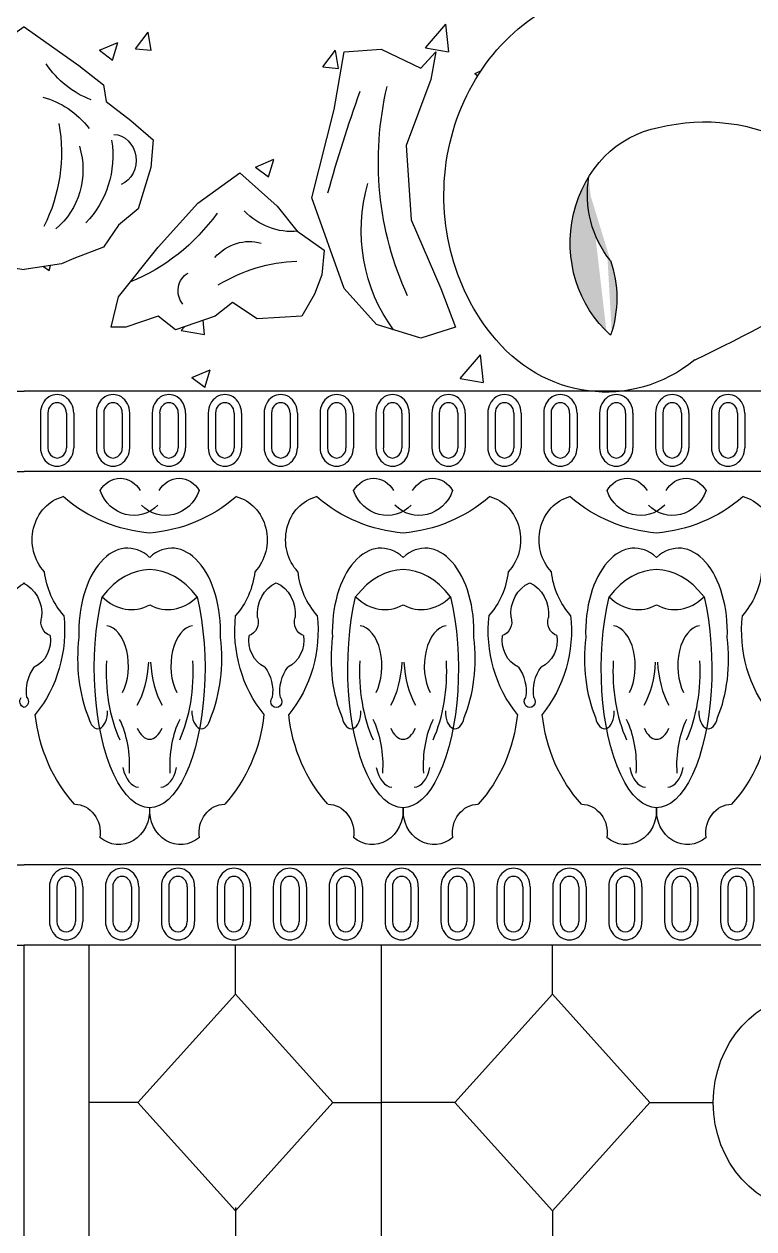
# Model space of a CAD drawing. Header units: millimetres. Extents: x 2621 to 26934, y 11979 to 27988.
# Drawn here: x 18053.1 to 18310.6, y 13881.3 to 14306.2 of the extents above; entities that cross this region are included whole.
import ezdxf

# ---------------------------------------------------------------- set-up
doc = ezdxf.new("R2010")
doc.units = ezdxf.units.MM

# ---------------------------------------------------------------- blocks, each defined once
blk = doc.blocks.new('A$C0DFF4785')
h = blk.add_hatch(color=256)
edge = h.paths.add_edge_path()
edge.add_ellipse((1328.74, 2250.36), major_axis=(0, 41.23), ratio=0.9, start_angle=55.3121, end_angle=142.0015, ccw=False)
edge.add_ellipse((1328.58, 2267.39), major_axis=(0, 34.33), ratio=0.9, start_angle=79.205, end_angle=132.4935)
edge.add_ellipse((1275.27, 2230.9), major_axis=(0, 36.44), ratio=0.9, start_angle=249.057, end_angle=291.4197, ccw=False)
for p, q in [((1098.98, 2326.58), (1079.68, 2312.94)), ((1098.98, 2326.58), (1118.29, 2312.94)), ((1138.28, 2318.88), (1142.73, 2324.76)), ((1143.82, 2318.31), (1142.76, 2324.73)), ((1240.55, 2319.24), (1247.73, 2327.55)), ((1248.78, 2317.8), (1247.76, 2327.52)), ((1125.6, 2318.34), (1132.05, 2321.09)), ((1130.21, 2314.87), (1132.08, 2321.06)), ((1125.6, 2318.34), (1130.18, 2314.9)), ((1138.28, 2318.88), (1143.79, 2318.34)), ((1204.36, 2312.45), (1208.8, 2318.33)), ((1208.37, 2297.4), (1211.87, 2317.79)), ((1209.89, 2311.89), (1208.83, 2318.3)), ((1211.87, 2317.79), (1224.99, 2318.76)), ((1224.99, 2318.76), (1238.98, 2311.97)), ((1238.98, 2311.97), (1244.23, 2317.79)), ((1240.55, 2319.24), (1248.74, 2317.83)), ((1244.23, 2317.79), (1242.48, 2308.08)), ((1118.29, 2312.94), (1127.04, 2306.14)), ((1204.36, 2312.45), (1209.86, 2311.92)), ((1242.48, 2308.08), (1233.73, 2284.78)), ((1257.99, 2310.14), (1260.13, 2311.05)), ((1257.99, 2310.14), (1259.03, 2309.36)), ((1127.04, 2306.14), (1127.91, 2300.31)), ((1127.91, 2300.31), (1136.66, 2293.52)), ((1200.5, 2266.33), (1208.37, 2297.4)), ((1136.66, 2293.52), (1144.53, 2286.72)), ((1144.53, 2286.72), (1143.65, 2277.01)), ((1233.73, 2284.78), (1235.48, 2258.56)), ((1180.59, 2277.13), (1187.04, 2279.88)), ((1185.2, 2273.66), (1187.07, 2279.85)), ((1143.65, 2277.01), (1139.28, 2262.44)), ((1160.27, 2264.38), (1175.14, 2275.07)), ((1175.14, 2275.07), (1188.26, 2263.41)), ((1180.59, 2277.13), (1185.17, 2273.69)), ((1211.87, 2234.28), (1200.5, 2266.33)), ((1139.28, 2262.44), (1132.29, 2256.62)), ((1146.28, 2248.85), (1160.27, 2264.38)), ((1188.26, 2263.41), (1195.25, 2254.67)), ((1132.29, 2256.62), (1127.04, 2248.85)), ((1235.48, 2258.56), (1245.97, 2234.28)), ((1195.25, 2254.67), (1204.87, 2247.88)), ((1127.04, 2248.85), (1116.54, 2244.96)), ((1132.29, 2231.37), (1146.28, 2248.85)), ((1204.87, 2247.88), (1204, 2239.14)), ((1116.54, 2244.96), (1112.17, 2243.02)), ((1085.8, 2243.02), (1098.98, 2241.08)), ((1112.17, 2243.02), (1098.98, 2241.08)), ((1105.88, 2242.09), (1107.77, 2240.68)), ((1107.8, 2240.65), (1108.34, 2242.46)), ((1204, 2239.14), (1201.37, 2232.34)), ((1129.66, 2220.69), (1132.29, 2231.37)), ((1201.37, 2232.34), (1197, 2224.57)), ((1223.24, 2221.66), (1211.87, 2234.28)), ((1245.97, 2234.28), (1251.22, 2220.69)), ((1172.51, 2229.43), (1166.39, 2224.57)), ((1181.26, 2223.6), (1172.51, 2229.43)), ((1146.28, 2224.57), (1134.91, 2220.69)), ((1152.4, 2219.71), (1146.28, 2224.57)), ((1166.39, 2224.57), (1152.4, 2219.71)), ((1162.68, 2218.09), (1162.15, 2223.1)), ((1197, 2224.57), (1181.26, 2223.6)), ((1134.91, 2220.69), (1129.66, 2220.69)), ((1154.45, 2219.54), (1155.55, 2220.81)), ((1154.45, 2219.54), (1162.65, 2218.12)), ((1238.98, 2216.8), (1223.24, 2221.66)), ((1251.22, 2220.69), (1238.98, 2216.8)), ((1252.76, 2202.59), (1259.94, 2210.9)), ((1260.99, 2201.15), (1259.97, 2210.87)), ((1158.17, 2202.91), (1164.62, 2205.66)), ((1162.79, 2199.44), (1164.65, 2205.63)), ((1158.17, 2202.91), (1162.76, 2199.47)), ((1252.76, 2202.59), (1260.96, 2201.18)), ((70.66, 2198.15), (1098.98, 2198.15)), ((2127.31, 2198.15), (1098.98, 2198.15)), ((1104.76, 2190.41), (1104.76, 2178.18)), ((1107.36, 2190.41), (1107.36, 2178.18)), ((1113.9, 2190.41), (1113.9, 2178.18)), ((1116.5, 2190.41), (1116.5, 2178.18)), ((1124.49, 2190.41), (1124.49, 2178.18)), ((1127.08, 2190.41), (1127.08, 2178.18)), ((1133.63, 2190.41), (1133.63, 2178.18)), ((1136.22, 2190.41), (1136.22, 2178.18)), ((1144.21, 2190.41), (1144.21, 2178.18)), ((1146.81, 2190.41), (1146.81, 2178.18)), ((1153.35, 2190.41), (1153.35, 2178.18)), ((1155.95, 2190.41), (1155.95, 2178.18)), ((1163.94, 2190.41), (1163.94, 2178.18)), ((1166.54, 2190.41), (1166.54, 2178.18)), ((1173.08, 2190.41), (1173.08, 2178.18)), ((1175.67, 2190.41), (1175.67, 2178.18)), ((1183.67, 2190.41), (1183.67, 2178.18)), ((1186.26, 2190.41), (1186.26, 2178.18)), ((1192.81, 2190.41), (1192.81, 2178.18)), ((1195.4, 2190.41), (1195.4, 2178.18)), ((1203.39, 2190.41), (1203.39, 2178.18)), ((1205.99, 2190.41), (1205.99, 2178.18)), ((1212.53, 2190.41), (1212.53, 2178.18)), ((1215.13, 2190.41), (1215.13, 2178.18)), ((1223.12, 2190.41), (1223.12, 2178.18)), ((1225.71, 2190.41), (1225.71, 2178.18)), ((1232.26, 2190.41), (1232.26, 2178.18)), ((1234.85, 2190.41), (1234.85, 2178.18)), ((1242.84, 2190.41), (1242.84, 2178.18)), ((1245.44, 2190.41), (1245.44, 2178.18)), ((1251.98, 2190.41), (1251.98, 2178.18)), ((1254.58, 2190.41), (1254.58, 2178.18)), ((1262.57, 2190.41), (1262.57, 2178.18)), ((1265.16, 2190.41), (1265.16, 2178.18)), ((1271.71, 2190.41), (1271.71, 2178.18)), ((1274.3, 2190.41), (1274.3, 2178.18)), ((1282.29, 2190.41), (1282.29, 2178.18)), ((1284.89, 2190.41), (1284.89, 2178.18)), ((1291.43, 2190.41), (1291.43, 2178.18)), ((1294.03, 2190.41), (1294.03, 2178.18)), ((1302.02, 2190.41), (1302.02, 2178.18)), ((1304.61, 2190.41), (1304.61, 2178.18)), ((1311.16, 2190.41), (1311.16, 2178.18)), ((1313.75, 2190.41), (1313.75, 2178.18)), ((1321.75, 2190.41), (1321.75, 2178.18)), ((1324.34, 2190.41), (1324.34, 2178.18)), ((1330.89, 2190.41), (1330.89, 2178.18)), ((1333.48, 2190.41), (1333.48, 2178.18)), ((1341.47, 2190.41), (1341.47, 2178.18)), ((1344.07, 2190.41), (1344.07, 2178.18)), ((1350.61, 2190.41), (1350.61, 2178.18)), ((1353.21, 2190.41), (1353.21, 2178.18)), ((70.66, 2169.81), (1098.98, 2169.81)), ((2127.31, 2169.81), (1098.98, 2169.81)), ((-11.44, 2031.09), (1098.98, 2031.09)), ((2209.41, 2031.09), (1098.98, 2031.09)), ((1107.96, 2023.35), (1107.96, 2011.11)), ((1110.55, 2023.35), (1110.55, 2011.11)), ((1117.1, 2023.35), (1117.1, 2011.11)), ((1119.69, 2023.35), (1119.69, 2011.11)), ((1127.68, 2023.35), (1127.68, 2011.11)), ((1130.28, 2023.35), (1130.28, 2011.11)), ((1136.82, 2023.35), (1136.82, 2011.11)), ((1139.42, 2023.35), (1139.42, 2011.11)), ((1147.41, 2023.35), (1147.41, 2011.11)), ((1150, 2023.35), (1150, 2011.11)), ((1156.55, 2023.35), (1156.55, 2011.11)), ((1159.14, 2023.35), (1159.14, 2011.11)), ((1167.13, 2023.35), (1167.13, 2011.11)), ((1169.73, 2023.35), (1169.73, 2011.11)), ((1176.27, 2023.35), (1176.27, 2011.11)), ((1178.87, 2023.35), (1178.87, 2011.11)), ((1186.86, 2023.35), (1186.86, 2011.11)), ((1189.45, 2023.35), (1189.45, 2011.11)), ((1196, 2023.35), (1196, 2011.11)), ((1198.59, 2023.35), (1198.59, 2011.11)), ((1206.58, 2023.35), (1206.58, 2011.11)), ((1209.18, 2023.35), (1209.18, 2011.11)), ((1215.72, 2023.35), (1215.72, 2011.11)), ((1218.32, 2023.35), (1218.32, 2011.11)), ((1226.31, 2023.35), (1226.31, 2011.11)), ((1228.91, 2023.35), (1228.91, 2011.11)), ((1235.45, 2023.35), (1235.45, 2011.11)), ((1238.04, 2023.35), (1238.04, 2011.11)), ((1246.04, 2023.35), (1246.04, 2011.11)), ((1248.63, 2023.35), (1248.63, 2011.11)), ((1255.18, 2023.35), (1255.18, 2011.11)), ((1257.77, 2023.35), (1257.77, 2011.11)), ((1265.76, 2023.35), (1265.76, 2011.11)), ((1268.36, 2023.35), (1268.36, 2011.11)), ((1274.9, 2023.35), (1274.9, 2011.11)), ((1277.5, 2023.35), (1277.5, 2011.11)), ((1285.49, 2023.35), (1285.49, 2011.11)), ((1288.08, 2023.35), (1288.08, 2011.11)), ((1294.63, 2023.35), (1294.63, 2011.11)), ((1297.22, 2023.35), (1297.22, 2011.11)), ((1305.21, 2023.35), (1305.21, 2011.11)), ((1307.81, 2023.35), (1307.81, 2011.11)), ((1314.35, 2023.35), (1314.35, 2011.11)), ((1316.95, 2023.35), (1316.95, 2011.11)), ((1324.94, 2023.35), (1324.94, 2011.11)), ((1327.53, 2023.35), (1327.53, 2011.11)), ((1334.08, 2023.35), (1334.08, 2011.11)), ((1336.67, 2023.35), (1336.67, 2011.11)), ((1344.66, 2023.35), (1344.66, 2011.11)), ((1347.26, 2023.35), (1347.26, 2011.11)), ((1353.8, 2023.35), (1353.8, 2011.11)), ((1356.4, 2023.35), (1356.4, 2011.11)), ((-11.44, 2002.75), (1098.98, 2002.75)), ((1098.98, 0), (1098.98, 2002.75)), ((2209.41, 2002.75), (1098.98, 2002.75)), ((1121.96, 0), (1121.96, 2002.75)), ((1173.51, 1985.4), (1173.51, 2002.75)), ((1225.05, 0), (1225.05, 2002.75)), ((1285.33, 1985.4), (1285.33, 2002.75)), ((1173.51, 1985.4), (1139.12, 1947.19)), ((1207.9, 1947.19), (1173.51, 1985.4)), ((1250.94, 1947.19), (1285.33, 1985.4)), ((1285.33, 1985.4), (1319.72, 1947.19)), ((1139.12, 1947.19), (1121.96, 1947.19)), ((1139.12, 1947.19), (1173.51, 1908.98)), ((1173.51, 1908.98), (1207.9, 1947.19)), ((1207.9, 1947.19), (1225.05, 1947.19)), ((1250.94, 1947.19), (1225.05, 1947.19)), ((1285.33, 1908.98), (1250.94, 1947.19)), ((1319.72, 1947.19), (1285.33, 1908.98)), ((1319.72, 1947.19), (1342.11, 1947.19)), ((1173.51, 1910.2), (1173.51, 1894.08)), ((1285.33, 1908.98), (1285.33, 1888.2))]:
    blk.add_line(p, q)
at = {"extrusion": (0, 0, -1)}
for centre, major_axis, ratio, start_param, end_param in [((1313.44, 2267.14), (0, 73.74), 0.9, 3.988663, 5.939808), ((1132.71, 2335.29), (0, 36.15), 0.9, 3.455729, 4.067376), ((1554.71, 2151.42), (0, 404.43), 0.9, -1.278308, -1.184311), ((1316.82, 2279.06), (0, 103.19), 0.9, 4.236393, 4.971959), ((1098.93, 2269.06), (0, 33.52), 0.9, 0.22191, 0.865208), ((1339.13, 2210.66), (0, 82.42), 0.9, -0.221562, 1.099787), ((1064.81, 2282.28), (0, 52.61), 0.9, 1.375672, 2.088867), ((1328.74, 2250.36), (0, 41.23), 0.9, 3.804791, 6.123257), ((1101.6, 2281.21), (0, 31.87), 0.9, 1.401412, 2.410033), ((1130.25, 2279.52), (0, 9.18), 0.9, 0.045301, 2.765793), ((1096.74, 2276.15), (0, 25.55), 0.9, 1.239159, 2.520088), ((1328.58, 2267.39), (0, 34.33), 0.9, 3.970737, 4.900797), ((1267.52, 2254.86), (0, 55.09), 0.9, 4.022586, 5.017428), ((1090.11, 2847.04), (0, 693.81), 0.9, 2.550708, 2.737523), ((1112.99, 2309.32), (0, 77.2), 0.9, 2.249396, 2.79551), ((1193.46, 2282.16), (0, 27.76), 0.9, 3.059403, 3.884364), ((1178.46, 2231.92), (0, 18.99), 0.9, -0.790864, 0.246892), ((1197.38, 2174.56), (0, 69.48), 0.9, -0.499062, -0.035445), ((1275.27, 2230.9), (0, 36.44), 0.9, 1.196952, 1.936321), ((1159.61, 2233.51), (0, 7), 0.9, 3.980241, 5.824745), ((1304.19, 2257.35), (0, 59.55), 0.9, 2.51512, 3.99753), ((1132.88, 2158.15), (0, 9.23), 0.9, -1.014019, 1.014019), ((1153.69, 2158.15), (0, 9.23), 0.9, -1.014019, 1.014019), ((1222.28, 2158.15), (0, 9.23), 0.9, -1.014019, 1.014019), ((1243.09, 2158.15), (0, 9.23), 0.9, -1.014019, 1.014019), ((1311.68, 2158.15), (0, 9.23), 0.9, -1.014019, 1.014019), ((1332.49, 2158.15), (0, 9.23), 0.9, -1.014019, 1.014019), ((1137.63, 2168.45), (0, 14.19), 0.9, 2.408506, 4.320228), ((1148.94, 2168.45), (0, 14.19), 0.9, 1.962957, 3.874679), ((1227.03, 2168.45), (0, 14.19), 0.9, 2.408506, 4.320228), ((1238.34, 2168.45), (0, 14.19), 0.9, 1.962957, 3.874679), ((1316.43, 2168.45), (0, 14.19), 0.9, 2.408506, 4.320228), ((1327.74, 2168.45), (0, 14.19), 0.9, 1.962957, 3.874679), ((1115.87, 2145.72), (0, 15.6), 0.9, 3.900915, 6.056676), ((1147.06, 2210.59), (0, 62.64), 0.9, 3.20865, 3.796655), ((1139.51, 2210.59), (0, 62.64), 0.9, 2.48653, 3.074536), ((1170.7, 2145.72), (0, 15.6), 0.9, 0.226509, 2.38227), ((1205.27, 2145.72), (0, 15.6), 0.9, 3.900915, 6.056676), ((1236.46, 2210.59), (0, 62.64), 0.9, 3.20865, 3.796655), ((1228.91, 2210.59), (0, 62.64), 0.9, 2.48653, 3.074536), ((1260.1, 2145.72), (0, 15.6), 0.9, 0.226509, 2.38227), ((1294.67, 2145.72), (0, 15.6), 0.9, 3.900915, 6.056676), ((1325.86, 2210.59), (0, 62.64), 0.9, 3.20865, 3.796655), ((1318.31, 2210.59), (0, 62.64), 0.9, 2.48653, 3.074536), ((1349.5, 2145.72), (0, 15.6), 0.9, 0.226509, 2.38227), ((1129.61, 2137.63), (0, 26.2), 0.9, 3.923674, 4.589058), ((1156.96, 2137.63), (0, 26.2), 0.9, 1.694127, 2.359511), ((1219.01, 2137.63), (0, 26.2), 0.9, 3.923674, 4.589058), ((1246.36, 2137.63), (0, 26.2), 0.9, 1.694127, 2.359511), ((1308.41, 2137.63), (0, 26.2), 0.9, 3.923674, 4.589058), ((1335.76, 2137.63), (0, 26.2), 0.9, 1.694127, 2.359511), ((1103.44, 2119.55), (0, 11.87), 0.9, 4.606317, 5.897089), ((1094.53, 2119.55), (0, 11.87), 0.9, 0.386097, 1.676868), ((1191.98, 2119.55), (0, 11.87), 0.9, 4.606317, 5.897089), ((1183.93, 2119.55), (0, 11.87), 0.9, 0.386097, 1.676868), ((1281.38, 2119.55), (0, 11.87), 0.9, 4.606317, 5.897089), ((1273.33, 2119.55), (0, 11.87), 0.9, 0.386097, 1.676868), ((1143.28, 2100.32), (0, 49.11), 0.397531, 1.030673, 5.252513), ((1232.68, 2100.32), (0, 49.11), 0.397531, 1.030673, 5.252513), ((1322.09, 2100.32), (0, 49.11), 0.397531, 1.030673, 5.252513), ((1073.6, 2113.75), (0, 44.08), 0.9, 1.450556, 2.308926), ((1109.28, 2116.68), (0, 4.85), 0.9, 3.402999, 5.050793), ((1212.97, 2113.75), (0, 44.08), 0.9, 3.974259, 4.83263), ((1177.24, 2116.68), (0, 4.85), 0.9, 1.232392, 2.880187), ((1163, 2113.75), (0, 44.08), 0.9, 1.450556, 2.308926), ((1198.68, 2116.68), (0, 4.85), 0.9, 3.402999, 5.050793), ((1302.37, 2113.75), (0, 44.08), 0.9, 3.974259, 4.83263), ((1266.64, 2116.68), (0, 4.85), 0.9, 1.232392, 2.880187), ((1252.4, 2113.75), (0, 44.08), 0.9, 1.450556, 2.308926), ((1288.08, 2116.68), (0, 4.85), 0.9, 3.402999, 5.050793), ((1391.77, 2113.75), (0, 44.08), 0.9, 3.974259, 4.83263), ((1098.94, 2110.31), (0, 10.37), 0.9, 1.408488, 2.74086), ((1187.57, 2110.31), (0, 10.37), 0.9, 3.542326, 4.874697), ((1188.34, 2110.31), (0, 10.37), 0.9, 1.408488, 2.74086), ((1276.98, 2110.31), (0, 10.37), 0.9, 3.542326, 4.874697), ((1277.74, 2110.31), (0, 10.37), 0.9, 1.408488, 2.74086), ((1111.64, 2092.35), (0, 13.12), 0.9, 4.541323, 5.409007), ((1174.88, 2092.35), (0, 13.12), 0.9, 0.874178, 1.741863), ((1201.04, 2092.35), (0, 13.12), 0.9, 4.541323, 5.409007), ((1264.28, 2092.35), (0, 13.12), 0.9, 0.874178, 1.741863), ((1290.44, 2092.35), (0, 13.12), 0.9, 4.541323, 5.409007), ((1099.41, 2088.68), (0, 2.15), 0.9, 3.364017, 5.442765), ((1098.56, 2088.68), (0, 2.15), 0.9, 0.84042, 2.919168), ((1187.96, 2088.68), (0, 2.15), 0.9, 0.84042, 5.442765), ((1277.36, 2088.68), (0, 2.15), 0.9, 0.84042, 5.442765), ((1150.44, 2090.18), (0, 53.12), 0.9, 3.922544, 4.597447), ((1136.12, 2090.18), (0, 53.12), 0.9, 1.685738, 2.360641), ((1239.84, 2090.18), (0, 53.12), 0.9, 3.922544, 4.597447), ((1225.52, 2090.18), (0, 53.12), 0.9, 1.685738, 2.360641), ((1329.25, 2090.18), (0, 53.12), 0.9, 3.922544, 4.597447), ((1314.93, 2090.18), (0, 53.12), 0.9, 1.685738, 2.360641), ((1116.75, 2042.32), (0, 10.13), 0.9, 0.004564, 1.731914), ((1169.82, 2042.32), (0, 10.13), 0.9, 4.551271, 6.278622), ((1206.15, 2042.32), (0, 10.13), 0.9, 0.004564, 1.731914), ((1259.22, 2042.32), (0, 10.13), 0.9, 4.551271, 6.278622), ((1295.55, 2042.32), (0, 10.13), 0.9, 0.004564, 1.731914), ((1348.62, 2042.32), (0, 10.13), 0.9, 4.551271, 6.278622), ((1132.37, 2050.36), (0, 12.15), 0.9, 1.50075, 3.793026), ((1154.19, 2050.36), (0, 12.15), 0.9, 2.490159, 4.782436), ((1221.77, 2050.36), (0, 12.15), 0.9, 1.50075, 3.793026), ((1243.6, 2050.36), (0, 12.15), 0.9, 2.490159, 4.782436), ((1311.17, 2050.36), (0, 12.15), 0.9, 1.50075, 3.793026), ((1333, 2050.36), (0, 12.15), 0.9, 2.490159, 4.782436), ((1376.5, 1947.19), (0, 38.21), 0.9, 3.141593, 6.283185)]:
    blk.add_ellipse(centre, major_axis=major_axis, ratio=ratio, start_param=start_param, end_param=end_param, dxfattribs=at)
for centre, major_axis, ratio, start_param, end_param in [((1110.63, 2190.41), (0, 6.52), 0.9, 4.712389, 7.853982), ((1130.36, 2190.41), (0, 6.52), 0.9, 4.712389, 7.853982), ((1150.08, 2190.41), (0, 6.52), 0.9, 4.712389, 7.853982), ((1169.81, 2190.41), (0, 6.52), 0.9, 4.712389, 7.853982), ((1189.53, 2190.41), (0, 6.52), 0.9, 4.712389, 7.853982), ((1209.26, 2190.41), (0, 6.52), 0.9, 4.712389, 7.853982), ((1228.98, 2190.41), (0, 6.52), 0.9, 4.712389, 7.853982), ((1248.71, 2190.41), (0, 6.52), 0.9, 4.712389, 7.853982), ((1268.44, 2190.41), (0, 6.52), 0.9, 4.712389, 7.853982), ((1288.16, 2190.41), (0, 6.52), 0.9, 4.712389, 7.853982), ((1307.89, 2190.41), (0, 6.52), 0.9, 4.712389, 7.853982), ((1327.61, 2190.41), (0, 6.52), 0.9, 4.712389, 7.853982), ((1347.34, 2190.41), (0, 6.52), 0.9, 4.712389, 7.853982), ((1110.63, 2190.41), (0, 3.64), 0.9, -1.570796, 1.570796), ((1130.36, 2190.41), (0, 3.64), 0.9, -1.570796, 1.570796), ((1150.08, 2190.41), (0, 3.64), 0.9, -1.570796, 1.570796), ((1169.81, 2190.41), (0, 3.64), 0.9, -1.570796, 1.570796), ((1189.53, 2190.41), (0, 3.64), 0.9, -1.570796, 1.570796), ((1209.26, 2190.41), (0, 3.64), 0.9, -1.570796, 1.570796), ((1228.98, 2190.41), (0, 3.64), 0.9, -1.570796, 1.570796), ((1248.71, 2190.41), (0, 3.64), 0.9, -1.570796, 1.570796), ((1268.44, 2190.41), (0, 3.64), 0.9, -1.570796, 1.570796), ((1288.16, 2190.41), (0, 3.64), 0.9, -1.570796, 1.570796), ((1307.89, 2190.41), (0, 3.64), 0.9, -1.570796, 1.570796), ((1327.61, 2190.41), (0, 3.64), 0.9, -1.570796, 1.570796), ((1347.34, 2190.41), (0, 3.64), 0.9, -1.570796, 1.570796), ((1110.63, 2178.18), (0, 6.52), 0.9, 1.570796, 4.712389), ((1110.63, 2178.18), (0, 3.64), 0.9, 1.570796, 4.712389), ((1130.36, 2178.18), (0, 6.52), 0.9, 1.570796, 4.712389), ((1130.36, 2178.18), (0, 3.64), 0.9, 1.570796, 4.712389), ((1150.08, 2178.18), (0, 6.52), 0.9, 1.570796, 4.712389), ((1150.08, 2178.18), (0, 3.64), 0.9, 1.570796, 4.712389), ((1169.81, 2178.18), (0, 6.52), 0.9, 1.570796, 4.712389), ((1169.81, 2178.18), (0, 3.64), 0.9, 1.570796, 4.712389), ((1189.53, 2178.18), (0, 6.52), 0.9, 1.570796, 4.712389), ((1189.53, 2178.18), (0, 3.64), 0.9, 1.570796, 4.712389), ((1209.26, 2178.18), (0, 6.52), 0.9, 1.570796, 4.712389), ((1209.26, 2178.18), (0, 3.64), 0.9, 1.570796, 4.712389), ((1228.98, 2178.18), (0, 6.52), 0.9, 1.570796, 4.712389), ((1228.98, 2178.18), (0, 3.64), 0.9, 1.570796, 4.712389), ((1248.71, 2178.18), (0, 6.52), 0.9, 1.570796, 4.712389), ((1248.71, 2178.18), (0, 3.64), 0.9, 1.570796, 4.712389), ((1268.44, 2178.18), (0, 6.52), 0.9, 1.570796, 4.712389), ((1268.44, 2178.18), (0, 3.64), 0.9, 1.570796, 4.712389), ((1288.16, 2178.18), (0, 6.52), 0.9, 1.570796, 4.712389), ((1288.16, 2178.18), (0, 3.64), 0.9, 1.570796, 4.712389), ((1307.89, 2178.18), (0, 6.52), 0.9, 1.570796, 4.712389), ((1307.89, 2178.18), (0, 3.64), 0.9, 1.570796, 4.712389), ((1327.61, 2178.18), (0, 6.52), 0.9, 1.570796, 4.712389), ((1327.61, 2178.18), (0, 3.64), 0.9, 1.570796, 4.712389), ((1347.34, 2178.18), (0, 6.52), 0.9, 1.570796, 4.712389), ((1347.34, 2178.18), (0, 3.64), 0.9, 1.570796, 4.712389), ((1135.46, 2113.14), (0, 29.59), 0.580829, -0.472261, 1.636941), ((1151.1, 2113.14), (0, 29.59), 0.580829, 4.646244, 6.755447), ((1224.87, 2113.14), (0, 29.59), 0.580829, -0.472261, 1.636941), ((1240.5, 2113.14), (0, 29.59), 0.580829, 4.646244, 6.755447), ((1314.27, 2113.14), (0, 29.59), 0.580829, -0.472261, 1.636941), ((1329.9, 2113.14), (0, 29.59), 0.580829, 4.646244, 6.755447), ((1143.28, 2087.01), (0, 48.15), 0.580829, -0.641892, 0.641892), ((1232.68, 2087.01), (0, 48.15), 0.580829, -0.641892, 0.641892), ((1322.09, 2087.01), (0, 48.15), 0.580829, -0.641892, 0.641892), ((1136.78, 2157.71), (0, 36.65), 0.580829, 2.63987, 3.452083), ((1149.79, 2157.71), (0, 36.65), 0.580829, 2.831102, 3.643315), ((1226.18, 2157.71), (0, 36.65), 0.580829, 2.63987, 3.452083), ((1239.19, 2157.71), (0, 36.65), 0.580829, 2.831102, 3.643315), ((1315.58, 2157.71), (0, 36.65), 0.580829, 2.63987, 3.452083), ((1328.59, 2157.71), (0, 36.65), 0.580829, 2.831102, 3.643315), ((1127.56, 2101.19), (0, 14.19), 0.580829, 3.988278, 6.213587), ((1159.01, 2101.19), (0, 14.19), 0.580829, 0.069598, 2.294907), ((1216.96, 2101.19), (0, 14.19), 0.580829, 3.988278, 6.213587), ((1248.41, 2101.19), (0, 14.19), 0.580829, 0.069598, 2.294907), ((1306.36, 2101.19), (0, 14.19), 0.580829, 3.988278, 6.213587), ((1337.81, 2101.19), (0, 14.19), 0.580829, 0.069598, 2.294907), ((1138.52, 2103.77), (0, 35.57), 0.580829, 1.360621, 2.195389), ((1148.05, 2103.77), (0, 35.57), 0.580829, 4.087796, 4.922564), ((1227.92, 2103.77), (0, 35.57), 0.580829, 1.360621, 2.195389), ((1237.45, 2103.77), (0, 35.57), 0.580829, 4.087796, 4.922564), ((1317.32, 2103.77), (0, 35.57), 0.580829, 1.360621, 2.195389), ((1326.85, 2103.77), (0, 35.57), 0.580829, 4.087796, 4.922564), ((1150.44, 2099.09), (0, 38.78), 0.580829, 1.468828, 2.234784), ((1128.21, 2104.99), (0, 25.54), 0.580829, 3.949028, 4.614916), ((1158.36, 2104.99), (0, 25.54), 0.580829, 1.668269, 2.334157), ((1136.13, 2099.09), (0, 38.78), 0.580829, 4.048401, 4.814358), ((1239.84, 2099.09), (0, 38.78), 0.580829, 1.468828, 2.234784), ((1217.61, 2104.99), (0, 25.54), 0.580829, 3.949028, 4.614916), ((1247.76, 2104.99), (0, 25.54), 0.580829, 1.668269, 2.334157), ((1225.53, 2099.09), (0, 38.78), 0.580829, 4.048401, 4.814358), ((1329.24, 2099.09), (0, 38.78), 0.580829, 1.468828, 2.234784), ((1307.01, 2104.99), (0, 25.54), 0.580829, 3.949028, 4.614916), ((1337.16, 2104.99), (0, 25.54), 0.580829, 1.668269, 2.334157), ((1314.93, 2099.09), (0, 38.78), 0.580829, 4.048401, 4.814358), ((1124.97, 2084.94), (0, 5.87), 0.580829, 1.913768, 4.779957), ((1121.85, 2066.13), (0, 24.72), 0.580829, 4.601933, 5.426831), ((1164.72, 2066.13), (0, 24.72), 0.580829, 0.856354, 1.681252), ((1161.6, 2084.94), (0, 5.87), 0.580829, 1.503228, 4.369417), ((1214.37, 2084.94), (0, 5.87), 0.580829, 1.913768, 4.779957), ((1211.25, 2066.13), (0, 24.72), 0.580829, 4.601933, 5.426831), ((1254.12, 2066.13), (0, 24.72), 0.580829, 0.856354, 1.681252), ((1251, 2084.94), (0, 5.87), 0.580829, 1.503228, 4.369417), ((1303.77, 2084.94), (0, 5.87), 0.580829, 1.913768, 4.779957), ((1300.65, 2066.13), (0, 24.72), 0.580829, 4.601933, 5.426831), ((1343.52, 2066.13), (0, 24.72), 0.580829, 0.856354, 1.681252), ((1340.4, 2084.94), (0, 5.87), 0.580829, 1.503228, 4.369417), ((1143.28, 2084.5), (0, 9.13), 0.580829, 2.177022, 4.106163), ((1232.68, 2084.5), (0, 9.13), 0.580829, 2.177022, 4.106163), ((1322.09, 2084.5), (0, 9.13), 0.580829, 2.177022, 4.106163), ((1139.59, 2068.91), (0, 10.52), 0.580829, 1.914583, 3.100459), ((1146.98, 2068.91), (0, 10.52), 0.580829, 3.182726, 4.368603), ((1228.99, 2068.91), (0, 10.52), 0.580829, 1.914583, 3.100459), ((1236.38, 2068.91), (0, 10.52), 0.580829, 3.182726, 4.368603), ((1318.39, 2068.91), (0, 10.52), 0.580829, 1.914583, 3.100459), ((1325.78, 2068.91), (0, 10.52), 0.580829, 3.182726, 4.368603), ((1113.82, 2023.35), (0, 6.52), 0.9, 4.712389, 7.853982), ((1113.82, 2023.35), (0, 3.64), 0.9, -1.570796, 1.570796), ((1133.55, 2023.35), (0, 6.52), 0.9, 4.712389, 7.853982), ((1133.55, 2023.35), (0, 3.64), 0.9, -1.570796, 1.570796), ((1153.28, 2023.35), (0, 6.52), 0.9, 4.712389, 7.853982), ((1153.28, 2023.35), (0, 3.64), 0.9, -1.570796, 1.570796), ((1173, 2023.35), (0, 6.52), 0.9, 4.712389, 7.853982), ((1173, 2023.35), (0, 3.64), 0.9, -1.570796, 1.570796), ((1192.73, 2023.35), (0, 6.52), 0.9, 4.712389, 7.853982), ((1192.73, 2023.35), (0, 3.64), 0.9, -1.570796, 1.570796), ((1212.45, 2023.35), (0, 6.52), 0.9, 4.712389, 7.853982), ((1212.45, 2023.35), (0, 3.64), 0.9, -1.570796, 1.570796), ((1232.18, 2023.35), (0, 6.52), 0.9, 4.712389, 7.853982), ((1232.18, 2023.35), (0, 3.64), 0.9, -1.570796, 1.570796), ((1251.9, 2023.35), (0, 6.52), 0.9, 4.712389, 7.853982), ((1251.9, 2023.35), (0, 3.64), 0.9, -1.570796, 1.570796), ((1271.63, 2023.35), (0, 6.52), 0.9, 4.712389, 7.853982), ((1271.63, 2023.35), (0, 3.64), 0.9, -1.570796, 1.570796), ((1291.35, 2023.35), (0, 6.52), 0.9, 4.712389, 7.853982), ((1291.35, 2023.35), (0, 3.64), 0.9, -1.570796, 1.570796), ((1311.08, 2023.35), (0, 6.52), 0.9, 4.712389, 7.853982), ((1311.08, 2023.35), (0, 3.64), 0.9, -1.570796, 1.570796), ((1330.81, 2023.35), (0, 6.52), 0.9, 4.712389, 7.853982), ((1330.81, 2023.35), (0, 3.64), 0.9, -1.570796, 1.570796), ((1350.53, 2023.35), (0, 6.52), 0.9, 4.712389, 7.853982), ((1350.53, 2023.35), (0, 3.64), 0.9, -1.570796, 1.570796), ((1113.82, 2011.11), (0, 6.52), 0.9, 1.570796, 4.712389), ((1113.82, 2011.11), (0, 3.64), 0.9, 1.570796, 4.712389), ((1133.55, 2011.11), (0, 6.52), 0.9, 1.570796, 4.712389), ((1133.55, 2011.11), (0, 3.64), 0.9, 1.570796, 4.712389), ((1153.28, 2011.11), (0, 6.52), 0.9, 1.570796, 4.712389), ((1153.28, 2011.11), (0, 3.64), 0.9, 1.570796, 4.712389), ((1173, 2011.11), (0, 6.52), 0.9, 1.570796, 4.712389), ((1173, 2011.11), (0, 3.64), 0.9, 1.570796, 4.712389), ((1192.73, 2011.11), (0, 6.52), 0.9, 1.570796, 4.712389), ((1192.73, 2011.11), (0, 3.64), 0.9, 1.570796, 4.712389), ((1212.45, 2011.11), (0, 6.52), 0.9, 1.570796, 4.712389), ((1212.45, 2011.11), (0, 3.64), 0.9, 1.570796, 4.712389), ((1232.18, 2011.11), (0, 6.52), 0.9, 1.570796, 4.712389), ((1232.18, 2011.11), (0, 3.64), 0.9, 1.570796, 4.712389), ((1251.9, 2011.11), (0, 6.52), 0.9, 1.570796, 4.712389), ((1251.9, 2011.11), (0, 3.64), 0.9, 1.570796, 4.712389), ((1271.63, 2011.11), (0, 6.52), 0.9, 1.570796, 4.712389), ((1271.63, 2011.11), (0, 3.64), 0.9, 1.570796, 4.712389), ((1291.35, 2011.11), (0, 6.52), 0.9, 1.570796, 4.712389), ((1291.35, 2011.11), (0, 3.64), 0.9, 1.570796, 4.712389), ((1311.08, 2011.11), (0, 6.52), 0.9, 1.570796, 4.712389), ((1311.08, 2011.11), (0, 3.64), 0.9, 1.570796, 4.712389), ((1330.81, 2011.11), (0, 6.52), 0.9, 1.570796, 4.712389), ((1330.81, 2011.11), (0, 3.64), 0.9, 1.570796, 4.712389), ((1350.53, 2011.11), (0, 6.52), 0.9, 1.570796, 4.712389), ((1350.53, 2011.11), (0, 3.64), 0.9, 1.570796, 4.712389)]:
    blk.add_ellipse(centre, major_axis=major_axis, ratio=ratio, start_param=start_param, end_param=end_param)

msp = doc.modelspace()

# ---------------------------------------------------------------- block references
msp.add_blockref('A$C0DFF4785', (16954.15, 11978.65))

doc.saveas('drawing.dxf')
